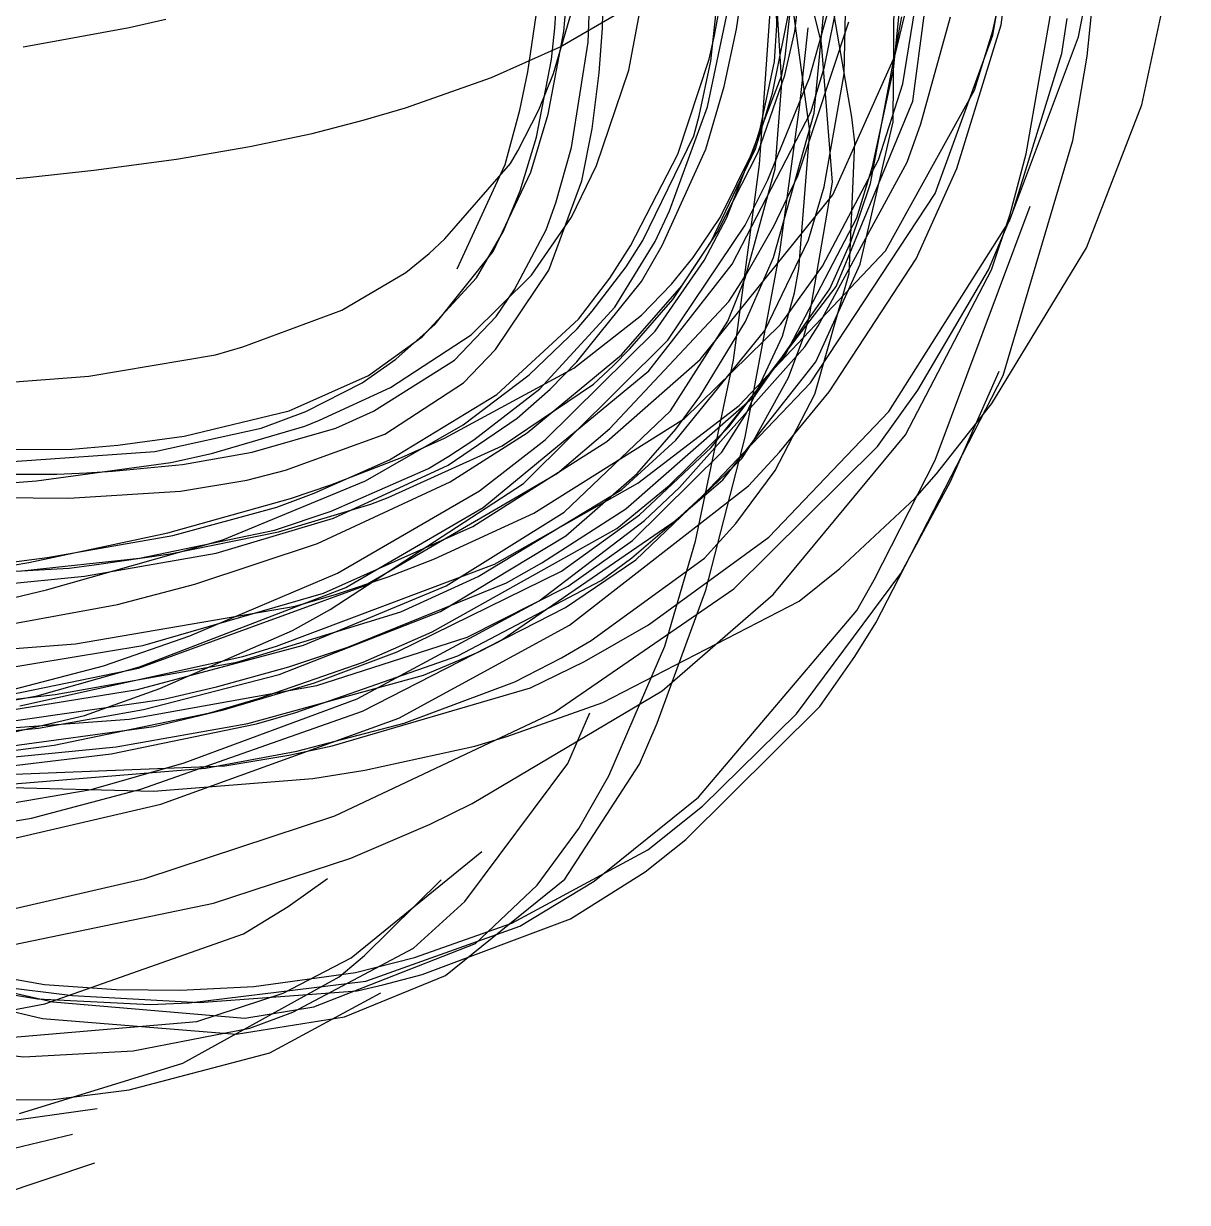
# Model space of a CAD drawing. Header units: metres. Extents: x -233 to 379, y -58 to 1087.
# Drawn here: x 49 to 110.5, y 377.4 to 439.7 of the extents above; entities that cross this region are included whole.
import ezdxf

# ---------------------------------------------------------------- set-up
doc = ezdxf.new("R2010")
doc.units = ezdxf.units.M

msp = doc.modelspace()

# ---------------------------------------------------------------- linework, layer by layer
for p, q in [((104.767, 438.999, -1127.511), (107.139, 451.271, -1119.529)), ((105.218, 437.964, -1122.923), (106.565, 451.281, -1113.955)), ((100.674, 439.631, -1133.196), (101.994, 449.768, -1124.775)), ((89.767, 439.283, -1136.545), (90.901, 448.835, -1125.228)), ((87.907, 432.251, -1130.85), (88.965, 447.45, -1121.789)), ((100.233, 439.087, -1134.334), (101.624, 447.128, -1127.468)), ((108.099, 435.405, -1133.699), (110.514, 446.655, -1126.198)), ((77.563, 439.267, -1125.6), (78.183, 446.351, -1116.465)), ((75.663, 437.144, -1128.264), (76.715, 444.198, -1118.898)), ((91.34, 437.404, -1135.525), (92.767, 444.51, -1128.974)), ((78.848, 438.707, -1125.079), (79.043, 443.633, -1118.915)), ((89.254, 437.938, -1133.689), (89.946, 444.127, -1126.172)), ((88.825, 439.586, -1128.835), (88.728, 443.308, -1123.078)), ((100.237, 439.309, -1126.143), (101.089, 443.178, -1122.861)), ((77.018, 437.054, -1136.854), (78.687, 442.785, -1128.418)), ((79.599, 439.448, -1120.436), (79.694, 442.738, -1116.491)), ((86.68, 439.4, -1126.216), (87.162, 442.657, -1122.267)), ((88.586, 436.025, -1131.397), (89.884, 442.484, -1122.74)), ((89.077, 436.542, -1125.983), (88.693, 442.897, -1117.498)), ((94.968, 434.498, -1134.811), (95.022, 442.393, -1124.747)), ((94.979, 437.268, -1128.099), (95.487, 442.314, -1122.517)), ((95.467, 436.517, -1130.399), (96.46, 442.525, -1125.186)), ((101.996, 432.803, -1136.926), (103.741, 442.788, -1128.473)), ((77.083, 439.448, -1125.831), (77.269, 442.219, -1122.286)), ((77.363, 438.464, -1165.598), (83.085, 441.793, -1156.72)), ((85.523, 439.056, -1125.918), (86.019, 441.71, -1122.607)), ((91.171, 438.655, -1127.229), (90.375, 441.957, -1122.576)), ((92.378, 437.036, -1133.072), (92.475, 441.709, -1127.271)), ((92.784, 434.754, -1132.665), (91.645, 441.377, -1123.505)), ((81.001, 437.229, -1130.698), (81.692, 440.887, -1125.45)), ((85.33, 437.7, -1131.82), (85.674, 440.978, -1127.233)), ((90.565, 434.001, -1132.429), (89.648, 440.735, -1123.008)), ((95.048, 437.974, -1127.2), (95.711, 440.674, -1124.859)), ((54.588, 439.495, -1189.233), (56.538, 439.921, -1187.379)), ((85.155, 435.299, -1132.032), (86.223, 440.408, -1125.37)), ((90.536, 436.825, -1142.877), (91.496, 440.212, -1140.148)), ((90.787, 434.963, -1135.007), (91.288, 440.15, -1129.123)), ((93.775, 431.25, -1143.095), (95.421, 440.057, -1131.96)), ((95.997, 435.594, -1133.746), (96.619, 440.247, -1130.254)), ((96.421, 434.401, -1138.021), (97.996, 440.043, -1132.655)), ((103.883, 438.115, -1129.718), (104.166, 439.955, -1128.123)), ((50.463, 438.723, -1192.963), (54.588, 439.495, -1189.233)), ((76.726, 434.91, -1131.87), (77.563, 439.267, -1125.6)), ((76.912, 437.79, -1128.045), (77.083, 439.448, -1125.831)), ((79.434, 437.083, -1123.427), (79.599, 439.448, -1120.436)), ((86.038, 436.373, -1130.045), (86.68, 439.4, -1126.216)), ((88.698, 437.689, -1131.826), (88.825, 439.586, -1128.835)), ((89.235, 436.963, -1139.355), (89.767, 439.283, -1136.545)), ((89.927, 431.646, -1138.89), (92.629, 439.79, -1132.095)), ((90.041, 435.406, -1126.402), (90.473, 439.465, -1124.154)), ((98.335, 432.042, -1139.326), (100.674, 439.631, -1133.196)), ((99.255, 436.174, -1128.732), (100.237, 439.309, -1126.143)), ((48.992, 438.472, -1194.257), (50.463, 438.723, -1192.963)), ((77.96, 433.146, -1132.998), (78.848, 438.707, -1125.079)), ((85.247, 437.807, -1127.51), (85.523, 439.056, -1125.918)), ((91.752, 431.317, -1137.825), (91.171, 438.655, -1127.229)), ((97.181, 430.719, -1141.317), (100.233, 439.087, -1134.334)), ((101.107, 429.268, -1133.389), (104.767, 438.999, -1127.511)), ((73.749, 436.838, -1170.548), (77.363, 438.464, -1165.598)), ((89.082, 436.976, -1134.864), (89.254, 437.938, -1133.689)), ((91.782, 430.65, -1133.053), (95.048, 437.974, -1127.2)), ((101.277, 429.695, -1136.889), (103.883, 438.115, -1129.718)), ((104.452, 433.512, -1125.803), (105.218, 437.964, -1122.923)), ((76.121, 433.689, -1134.037), (76.912, 437.79, -1128.045)), ((83.583, 432.792, -1134.329), (85.247, 437.807, -1127.51)), ((84.718, 434.82, -1135.93), (85.33, 437.7, -1131.82)), ((87.935, 434.137, -1137.59), (88.698, 437.689, -1131.826)), ((90.622, 435.014, -1137.618), (91.34, 437.404, -1135.525)), ((69.192, 435.245, -1176.137), (73.749, 436.838, -1170.548)), ((75.242, 435.124, -1131.115), (75.663, 437.144, -1128.264)), ((76.243, 435.13, -1139.929), (77.018, 437.054, -1136.854)), ((79.059, 434.134, -1127.405), (79.434, 437.083, -1123.427)), ((79.295, 432.191, -1138.708), (81.001, 437.229, -1130.698)), ((86.181, 429.453, -1144.242), (89.082, 436.976, -1134.864)), ((87.831, 432.907, -1144.382), (89.235, 436.963, -1139.355)), ((88.334, 431.431, -1146.964), (90.536, 436.825, -1142.877)), ((91.323, 431.061, -1140.688), (92.378, 437.036, -1133.072)), ((93.873, 432.139, -1133.935), (94.979, 437.268, -1128.099)), ((85.059, 433.053, -1134.46), (86.038, 436.373, -1130.045)), ((88.723, 432.016, -1132.198), (89.077, 436.542, -1125.983)), ((94.194, 432.49, -1133.728), (95.467, 436.517, -1130.399)), ((94.551, 427.682, -1135.479), (99.255, 436.174, -1128.732)), ((87.684, 433.076, -1135.601), (88.586, 436.025, -1131.397)), ((91.961, 425.803, -1140.277), (95.997, 435.594, -1133.746)), ((66.964, 434.584, -1178.696), (69.192, 435.245, -1176.137)), ((74.455, 432.247, -1135.413), (75.242, 435.124, -1131.115)), ((75.135, 432.969, -1143.641), (76.243, 435.13, -1139.929)), ((75.823, 431.842, -1136.693), (76.726, 434.91, -1131.87)), ((83.141, 429.797, -1139.889), (85.155, 435.299, -1132.032)), ((84.431, 433.763, -1137.455), (84.718, 434.82, -1135.93)), ((86.453, 426.981, -1143.982), (90.622, 435.014, -1137.618)), ((88.633, 427.334, -1144.051), (90.787, 434.963, -1135.007)), ((88.975, 427.616, -1130.396), (90.041, 435.406, -1126.402)), ((105.174, 427.843, -1138.471), (108.099, 435.405, -1133.699)), ((64.258, 433.893, -1181.637), (66.964, 434.584, -1178.696)), ((92.936, 433.402, -1134.553), (92.784, 434.754, -1132.665)), ((93.229, 426.977, -1144.667), (94.968, 434.498, -1134.811)), ((95.713, 432.362, -1139.959), (96.421, 434.401, -1138.021)), ((60.962, 433.191, -1185.003), (64.258, 433.893, -1181.637)), ((75.258, 430.855, -1138.588), (76.121, 433.689, -1134.037)), ((78.51, 431.39, -1131.385), (79.059, 434.134, -1127.405)), ((81.734, 428.228, -1145.769), (84.431, 433.763, -1137.455)), ((87.586, 433.001, -1139.467), (87.935, 434.137, -1137.59)), ((89.977, 426.73, -1143.118), (90.565, 434.001, -1132.429)), ((57.094, 432.527, -1188.702), (60.962, 433.191, -1185.003)), ((74.745, 432.295, -1144.846), (75.135, 432.969, -1143.641)), ((77.144, 430.223, -1137.612), (77.96, 433.146, -1132.998)), ((82.754, 427.973, -1141.815), (85.059, 433.053, -1134.46)), ((85.329, 428.151, -1143.26), (87.684, 433.076, -1135.601)), ((85.83, 429.442, -1145.556), (87.586, 433.001, -1139.467)), ((92.646, 426.491, -1144.432), (92.936, 433.402, -1134.553)), ((100.781, 421.097, -1133.405), (104.452, 433.512, -1125.803)), ((52.73, 431.943, -1192.602), (57.094, 432.527, -1188.702)), ((81.087, 427.95, -1141.561), (83.583, 432.792, -1134.329)), ((85.656, 428.654, -1149.823), (87.831, 432.907, -1144.382)), ((91.008, 423.724, -1148.179), (95.713, 432.362, -1139.959)), ((91.226, 426.878, -1138.129), (94.194, 432.49, -1133.728)), ((101.142, 429.615, -1139.588), (101.996, 432.803, -1136.926)), ((49.365, 431.581, -1195.458), (52.73, 431.943, -1192.602)), ((71.27, 428.312, -1153.143), (74.745, 432.295, -1144.846)), ((71.925, 426.741, -1144.793), (74.455, 432.247, -1135.413)), ((73.829, 427.656, -1144.18), (75.823, 431.842, -1136.693)), ((77.961, 429.464, -1143.428), (79.295, 432.191, -1138.708)), ((86.532, 421.902, -1136.483), (87.907, 432.251, -1130.85)), ((87.147, 426.239, -1140.447), (88.723, 432.016, -1132.198)), ((93.047, 429.425, -1137.087), (93.873, 432.139, -1133.935)), ((96.187, 427.262, -1143.126), (98.335, 432.042, -1139.326)), ((47.713, 431.425, -1196.822), (49.365, 431.581, -1195.458)), ((76.761, 426.657, -1139.257), (78.51, 431.39, -1131.385)), ((87.145, 429.042, -1148.7), (88.334, 431.431, -1146.964)), ((88.667, 428.98, -1140.961), (89.927, 431.646, -1138.89)), ((90.552, 424.249, -1148.379), (91.752, 431.317, -1137.825)), ((92.724, 428.163, -1147.071), (93.775, 431.25, -1143.095)), ((74.368, 428.719, -1142.313), (75.258, 430.855, -1138.588)), ((84.772, 421.941, -1139.368), (91.782, 430.65, -1133.053)), ((90.492, 428.265, -1144.322), (91.323, 431.061, -1140.688)), ((90.592, 420.709, -1149.547), (97.181, 430.719, -1141.317)), ((76.635, 428.802, -1139.995), (77.144, 430.223, -1137.612)), ((97.19, 416.619, -1135.355), (102.21, 430.049, -1127.059)), ((75.856, 426.402, -1149.252), (77.961, 429.464, -1143.428)), ((82.389, 428.174, -1142.327), (83.141, 429.797, -1139.889)), ((84.404, 427.338, -1149.281), (85.83, 429.442, -1145.556)), ((84.974, 427.181, -1147.122), (86.181, 429.453, -1144.242)), ((89.27, 422.203, -1145.907), (93.047, 429.425, -1137.087)), ((94.74, 419.192, -1139.255), (101.107, 429.268, -1133.389)), ((100.005, 426.676, -1139.434), (101.277, 429.695, -1136.889)), ((100.168, 426.679, -1142.022), (101.142, 429.615, -1139.588)), ((72.943, 426.264, -1147.062), (74.368, 428.719, -1142.313)), ((74.961, 425.636, -1145.928), (76.635, 428.802, -1139.995)), ((83.055, 422.961, -1152.82), (87.145, 429.042, -1148.7)), ((83.789, 425.84, -1153.529), (85.656, 428.654, -1149.823)), ((87.24, 426.489, -1142.804), (88.667, 428.98, -1140.961)), ((70.44, 427.54, -1154.906), (71.27, 428.312, -1153.143)), ((80.26, 424.704, -1147.923), (82.389, 428.174, -1142.327)), ((80.865, 426.837, -1147.912), (81.734, 428.228, -1145.769)), ((81.661, 426.063, -1144.742), (82.754, 427.973, -1141.815)), ((83.314, 425.12, -1148.379), (85.329, 428.151, -1143.26)), ((88.19, 423.471, -1150.739), (90.492, 428.265, -1144.322)), ((91.616, 425.685, -1150.303), (92.724, 428.163, -1147.071)), ((69.21, 426.545, -1157.331), (70.44, 427.54, -1154.906)), ((70.77, 423.816, -1152.398), (73.829, 427.656, -1144.18)), ((79.999, 426.244, -1144.258), (81.087, 427.95, -1141.561)), ((83.257, 425.928, -1151.839), (84.404, 427.338, -1149.281)), ((86.836, 419.512, -1142.007), (94.551, 427.682, -1135.479)), ((87.147, 417.839, -1134.904), (88.975, 427.616, -1130.396)), ((87.155, 423.943, -1148.218), (88.633, 427.334, -1144.051)), ((100.182, 419.619, -1143.528), (105.174, 427.843, -1138.471)), ((79.065, 424.49, -1151.629), (80.865, 426.837, -1147.912)), ((82.059, 421.347, -1148.016), (86.453, 426.981, -1143.982)), ((82.381, 423.438, -1151.968), (84.974, 427.181, -1147.122)), ((89.013, 423.788, -1140.471), (91.226, 426.878, -1138.129)), ((89.746, 425.473, -1145.008), (89.977, 426.73, -1143.118)), ((90.873, 421.815, -1151.625), (93.229, 426.977, -1144.667)), ((91.577, 420.243, -1148.637), (96.187, 427.262, -1143.126)), ((65.84, 424.548, -1163.05), (69.21, 426.545, -1157.331)), ((70.072, 423.134, -1154.275), (72.943, 426.264, -1147.062)), ((72.658, 423.243, -1156.089), (75.856, 426.402, -1149.252)), ((73.944, 422.475, -1147.688), (76.761, 426.657, -1139.257)), ((78.332, 424.071, -1147.889), (79.999, 426.244, -1144.258)), ((86.221, 423.972, -1143.773), (87.147, 426.239, -1140.447)), ((86.276, 424.999, -1143.868), (87.24, 426.489, -1142.804)), ((90.827, 420.115, -1153.901), (92.646, 426.491, -1144.432)), ((95.623, 417.955, -1149.164), (100.168, 426.679, -1142.022)), ((96.276, 420.33, -1144.735), (100.005, 426.676, -1139.434)), ((73.99, 424.221, -1148.829), (74.961, 425.636, -1145.928)), ((78.255, 421.813, -1151.935), (81.661, 426.063, -1144.742)), ((80.601, 422.188, -1158.537), (83.789, 425.84, -1153.529)), ((81.667, 424.289, -1154.898), (83.257, 425.928, -1151.839)), ((86.281, 418.39, -1144.739), (91.961, 425.803, -1140.277)), ((87.675, 420.033, -1157.917), (91.616, 425.685, -1150.303)), ((89.12, 423.178, -1148.521), (89.746, 425.473, -1145.008)), ((79.995, 418.298, -1148.148), (86.276, 424.999, -1143.868)), ((81.051, 422.499, -1153.165), (83.314, 425.12, -1148.379)), ((60.606, 422.614, -1170.396), (65.84, 424.548, -1163.05)), ((71.788, 421.911, -1154.225), (73.99, 424.221, -1148.829)), ((76.289, 420.39, -1155.829), (80.26, 424.704, -1147.923)), ((78.093, 421.478, -1160.44), (81.667, 424.289, -1154.898)), ((78.262, 423.56, -1153.128), (79.065, 424.49, -1151.629)), ((90.248, 423.163, -1150.024), (90.552, 424.249, -1148.379)), ((68.69, 421.964, -1156.995), (70.77, 423.816, -1152.398)), ((74.017, 420.097, -1155.394), (78.332, 424.071, -1147.889)), ((83.201, 419.225, -1151.08), (86.221, 423.972, -1143.773)), ((83.934, 418.83, -1144.135), (89.013, 423.788, -1140.471)), ((84.751, 419.99, -1153.277), (87.155, 423.943, -1148.218)), ((90.291, 422.608, -1149.244), (91.008, 423.724, -1148.179)), ((67.245, 421.101, -1159.976), (70.072, 423.134, -1154.275)), ((68.411, 420.466, -1163.193), (72.658, 423.243, -1156.089)), ((75.733, 421.133, -1157.181), (78.262, 423.56, -1153.128)), ((76.573, 417.705, -1159.783), (82.381, 423.438, -1151.968)), ((83.483, 417.673, -1158.941), (88.19, 423.471, -1150.739)), ((87.215, 419.102, -1155.01), (89.12, 423.178, -1148.521)), ((89.435, 420.99, -1153.36), (90.248, 423.163, -1150.024)), ((59.16, 422.197, -1172.27), (60.606, 422.614, -1170.396)), ((72.261, 420.709, -1151.793), (73.944, 422.475, -1147.688)), ((75.431, 415.382, -1157.501), (83.055, 422.961, -1152.82)), ((80.178, 421.61, -1154.861), (81.051, 422.499, -1153.165)), ((83.676, 415.186, -1156.424), (90.291, 422.608, -1149.244)), ((52.461, 421.061, -1179.832), (59.16, 422.197, -1172.27)), ((66.908, 420.717, -1160.48), (68.69, 421.964, -1156.995)), ((67.511, 419.22, -1162.271), (71.788, 421.911, -1154.225)), ((75.617, 418.065, -1164.58), (80.601, 422.188, -1158.537)), ((76.846, 420.371, -1154.55), (78.255, 421.813, -1151.935)), ((79.833, 417.606, -1142.385), (84.772, 421.941, -1139.368)), ((84.518, 412.346, -1141.318), (86.532, 421.902, -1136.483)), ((85.353, 417.288, -1152.295), (89.27, 422.203, -1145.907)), ((85.964, 415.583, -1160.428), (90.873, 421.815, -1151.625)), ((71.265, 417.786, -1168.515), (78.093, 421.478, -1160.44)), ((72.237, 418.486, -1161.852), (75.733, 421.133, -1157.181)), ((73.304, 414.116, -1152.721), (82.059, 421.347, -1148.016)), ((79.127, 420.639, -1156.779), (80.178, 421.61, -1154.861)), ((97.992, 415.489, -1138.049), (100.558, 421.331, -1134.409)), ((45.971, 420.567, -1186.276), (52.461, 421.061, -1179.832)), ((63.055, 419.231, -1166.839), (67.245, 421.101, -1159.976)), ((63.934, 419.203, -1165.526), (66.908, 420.717, -1160.48)), ((68.108, 417.991, -1159.772), (72.261, 420.709, -1151.793)), ((74.31, 417.38, -1164.081), (79.127, 420.639, -1156.779)), ((84.834, 414.685, -1154.529), (90.592, 420.709, -1149.547)), ((87.606, 417.672, -1158.58), (89.435, 420.99, -1153.36)), ((94.056, 408.035, -1141.139), (100.781, 421.097, -1133.405)), ((64.647, 418.735, -1168.45), (68.411, 420.466, -1163.193)), ((68.345, 416.647, -1163.21), (74.017, 420.097, -1155.394)), ((72.798, 417.69, -1161.488), (76.289, 420.39, -1155.829)), ((75.101, 418.836, -1157.501), (76.846, 420.371, -1154.55)), ((80.833, 414.048, -1166.527), (87.675, 420.033, -1157.917)), ((83.482, 418.258, -1155.561), (84.751, 419.99, -1153.277)), ((88.722, 416.084, -1160.124), (90.827, 420.115, -1153.901)), ((88.964, 417.053, -1151.135), (91.577, 420.243, -1148.637)), ((94.129, 417.351, -1147.215), (96.276, 420.33, -1144.735)), ((81.472, 415.402, -1145.469), (86.836, 419.512, -1142.007)), ((97.251, 415.902, -1145.831), (100.182, 419.619, -1143.528)), ((57.509, 417.9, -1174.282), (63.055, 419.231, -1166.839)), ((61.575, 418.308, -1169.102), (63.934, 419.203, -1165.526)), ((63.875, 418.425, -1169.463), (64.647, 418.735, -1168.45)), ((65.519, 418.316, -1165.531), (67.511, 419.22, -1162.271)), ((71.456, 416.352, -1162.837), (75.101, 418.836, -1157.501)), ((75.985, 413.818, -1147.966), (83.934, 418.83, -1144.135)), ((77.588, 413.882, -1160.085), (83.201, 419.225, -1151.08)), ((85.913, 417.052, -1158.386), (87.215, 419.102, -1155.01)), ((88.389, 412.552, -1143.265), (94.74, 419.192, -1139.255)), ((55.947, 417.089, -1176.318), (61.575, 418.308, -1169.102)), ((58.936, 416.984, -1175.161), (63.875, 418.425, -1169.463)), ((61.098, 417.038, -1171.724), (65.519, 418.316, -1165.531)), ((62.851, 416.088, -1167.78), (68.108, 417.991, -1159.772)), ((67.083, 415.525, -1167.545), (72.237, 418.486, -1161.852)), ((71.559, 415.47, -1168.664), (75.617, 418.065, -1164.58)), ((77.221, 415.931, -1149.549), (79.995, 418.298, -1148.148)), ((81.43, 415.921, -1158.748), (83.482, 418.258, -1155.561)), ((83.121, 415.289, -1146.528), (86.281, 418.39, -1144.739)), ((51.563, 417.209, -1181.165), (54.003, 417.418, -1178.454)), ((54.003, 417.418, -1178.454), (57.509, 417.9, -1174.282)), ((68.286, 414.657, -1171.526), (74.31, 417.38, -1164.081)), ((68.987, 416.761, -1170.909), (71.265, 417.786, -1168.515)), ((71.486, 416.826, -1163.437), (72.798, 417.69, -1161.488)), ((72.749, 413.115, -1145.576), (79.833, 417.606, -1142.385)), ((73.108, 415.008, -1163.644), (76.573, 417.705, -1159.783)), ((80.63, 415.068, -1162.813), (83.483, 417.673, -1158.941)), ((85.064, 409.757, -1138.322), (87.147, 417.839, -1134.904)), ((86.973, 416.707, -1160.121), (87.606, 417.672, -1158.58)), ((88.628, 409.531, -1156.069), (95.623, 417.955, -1149.164)), ((44.392, 417.157, -1188.249), (51.563, 417.209, -1181.165)), ((48.43, 416.548, -1184.348), (55.947, 417.089, -1176.318)), ((56.789, 416.495, -1177.438), (58.936, 416.984, -1175.161)), ((57.418, 416.396, -1176.261), (61.098, 417.038, -1171.724)), ((65.255, 415.324, -1174.485), (68.987, 416.761, -1170.909)), ((70.41, 416.181, -1164.96), (71.486, 416.826, -1163.437)), ((81.194, 412.378, -1166.689), (85.913, 417.052, -1158.386)), ((81.552, 413.742, -1157.205), (85.353, 417.288, -1152.295)), ((86.541, 409.821, -1153.536), (94.129, 417.351, -1147.215)), ((87.329, 415.269, -1152.532), (88.964, 417.053, -1151.135)), ((49.694, 415.539, -1184.008), (56.789, 416.495, -1177.438)), ((53.708, 416.038, -1180.401), (57.418, 416.396, -1176.261)), ((64.375, 414.882, -1167.931), (68.345, 416.647, -1163.21)), ((65.271, 413.922, -1171.265), (70.41, 416.181, -1164.96)), ((65.394, 413.562, -1170.177), (71.456, 416.352, -1162.837)), ((81.363, 411.353, -1169.225), (86.973, 416.707, -1160.121)), ((93.963, 410.297, -1139.201), (97.19, 416.619, -1135.355)), ((46.4, 415.267, -1186.812), (49.694, 415.539, -1184.008)), ((47.534, 415.878, -1186.623), (50.769, 415.89, -1183.474)), ((50.769, 415.89, -1183.474), (52.352, 415.953, -1181.845)), ((52.352, 415.953, -1181.845), (53.708, 416.038, -1180.401)), ((57.313, 414.989, -1174.938), (60.819, 415.573, -1170.566)), ((59.551, 412.419, -1174.412), (67.083, 415.525, -1167.545)), ((60.819, 415.573, -1170.566), (62.851, 416.088, -1167.78)), ((66.985, 409.968, -1152.814), (77.221, 415.931, -1149.549)), ((77.669, 412.627, -1163.532), (81.43, 415.921, -1158.748)), ((81.157, 411.455, -1166.616), (85.964, 415.583, -1160.428)), ((86.655, 413.268, -1164.633), (88.722, 416.084, -1160.124)), ((96.108, 414.599, -1146.646), (97.251, 415.902, -1145.831)), ((51.412, 414.609, -1181.412), (57.313, 414.989, -1174.938)), ((62.4, 414.143, -1170.12), (64.375, 414.882, -1167.931)), ((63.122, 414.59, -1176.407), (65.255, 415.324, -1174.485)), ((64.553, 412.227, -1174.427), (71.559, 415.47, -1168.664)), ((65.213, 408.727, -1161.445), (75.431, 415.382, -1157.501)), ((65.603, 410.66, -1170.466), (73.108, 415.008, -1163.644)), ((73.037, 410.468, -1170.394), (80.63, 415.068, -1162.813)), ((73.903, 411.133, -1149.502), (81.472, 415.402, -1145.469)), ((77.854, 407.907, -1158.488), (87.329, 415.269, -1152.532)), ((80.365, 413.016, -1147.818), (83.121, 415.289, -1146.528)), ((81.823, 413.433, -1158.143), (83.676, 415.186, -1156.424)), ((95.362, 410.637, -1141.038), (97.992, 415.489, -1138.049)), ((45.372, 414.684, -1187.326), (51.412, 414.609, -1181.412)), ((56.631, 412.786, -1181.698), (63.122, 414.59, -1176.407)), ((62.481, 412.837, -1177.713), (67.371, 414.302, -1172.584)), ((67.371, 414.302, -1172.584), (68.286, 414.657, -1171.526)), ((83.506, 413.459, -1155.55), (84.834, 414.685, -1154.529)), ((92.151, 410.898, -1149.055), (96.108, 414.599, -1146.646)), ((56.905, 412.636, -1175.581), (62.4, 414.143, -1170.12)), ((62.271, 412.919, -1174.576), (65.271, 413.922, -1171.265)), ((66.039, 409.898, -1155.397), (73.304, 414.116, -1152.721)), ((70.731, 411.413, -1149.981), (75.985, 413.818, -1147.966)), ((71.337, 409.981, -1167.519), (77.588, 413.882, -1160.085)), ((76.403, 411.199, -1170.91), (80.833, 414.048, -1166.527)), ((77.431, 410.76, -1161.641), (81.552, 413.742, -1157.205)), ((59.185, 411.713, -1176.565), (65.394, 413.562, -1170.177)), ((64.86, 409.595, -1148.411), (72.749, 413.115, -1145.576)), ((70.605, 407.552, -1151.101), (80.365, 413.016, -1147.818)), ((74.281, 407.132, -1161.082), (83.506, 413.459, -1155.55)), ((76.254, 409.185, -1162.439), (81.823, 413.433, -1158.143)), ((84.994, 411.442, -1167.649), (86.655, 413.268, -1164.633)), ((49.291, 411.218, -1187.123), (56.631, 412.786, -1181.698)), ((50.223, 409.77, -1181.662), (59.551, 412.419, -1174.412)), ((50.259, 411.484, -1181.438), (56.905, 412.636, -1175.581)), ((55.142, 411.445, -1181.411), (62.271, 412.919, -1174.576)), ((56.766, 411.666, -1183.058), (62.481, 412.837, -1177.713)), ((71.041, 408.621, -1170.111), (77.669, 412.627, -1163.532)), ((82.031, 407.922, -1146.422), (88.389, 412.552, -1143.265)), ((58.07, 410.068, -1178.952), (64.553, 412.227, -1174.427)), ((77.792, 409.968, -1171.332), (81.194, 412.378, -1166.689)), ((82.902, 406.796, -1144.021), (84.518, 412.346, -1141.318)), ((43.616, 410.245, -1191.073), (49.291, 411.218, -1187.123)), ((47.966, 411.186, -1183.351), (50.259, 411.484, -1181.438)), ((48.923, 410.77, -1186.705), (55.142, 411.445, -1181.411)), ((52.239, 410.485, -1182.8), (59.185, 411.713, -1176.565)), ((52.744, 411.084, -1186.541), (56.766, 411.666, -1183.058)), ((68.274, 410.464, -1150.841), (70.731, 411.413, -1149.981)), ((74.525, 410.146, -1172.593), (76.403, 411.199, -1170.91)), ((77.647, 408.83, -1173.836), (81.363, 411.353, -1169.225)), ((78.999, 407.092, -1175.505), (84.994, 411.442, -1167.649)), ((79.538, 410.272, -1168.45), (81.157, 411.455, -1166.616)), ((42.651, 410.424, -1194.414), (51.421, 410.924, -1187.651)), ((51.421, 410.924, -1187.651), (52.744, 411.084, -1186.541)), ((57.804, 407.337, -1176.442), (65.603, 410.66, -1170.466)), ((62.374, 406.8, -1154.861), (73.903, 411.133, -1149.502)), ((68.76, 406.5, -1169.028), (77.431, 410.76, -1161.641)), ((89.856, 403.226, -1145.695), (95.362, 410.637, -1141.038)), ((90, 409.171, -1150.232), (92.151, 410.898, -1149.055)), ((46.442, 409.925, -1187.521), (52.239, 410.485, -1182.8)), ((53.976, 408.999, -1181.551), (58.07, 410.068, -1178.952)), ((55.079, 405.631, -1155.408), (66.985, 409.968, -1152.814)), ((55.143, 405.709, -1158.429), (66.039, 409.898, -1155.397)), ((63.804, 406.842, -1174.634), (71.337, 409.981, -1167.519)), ((65.545, 409.549, -1151.74), (68.274, 410.464, -1150.841)), ((66.156, 406.735, -1178.756), (74.525, 410.146, -1172.593)), ((68.957, 408.611, -1173.783), (73.037, 410.468, -1170.394)), ((71.963, 406.285, -1175.265), (79.538, 410.272, -1168.45)), ((72.448, 407.274, -1177.15), (77.792, 409.968, -1171.332)), ((93.044, 408.683, -1140.183), (93.963, 410.297, -1139.201)), ((47.359, 409.097, -1183.758), (50.223, 409.77, -1181.662)), ((55.31, 406.829, -1151.471), (64.86, 409.595, -1148.411)), ((63.366, 408.906, -1152.427), (65.545, 409.549, -1151.74)), ((77.068, 403.306, -1159.262), (86.541, 409.821, -1153.536)), ((82.499, 402.722, -1141.18), (85.064, 409.757, -1138.322)), ((82.767, 404.441, -1160.337), (88.628, 409.531, -1156.069)), ((47.037, 407.721, -1185.547), (53.976, 408.999, -1181.551)), ((51.763, 406.917, -1155.941), (63.366, 408.906, -1152.427)), ((63.219, 407.631, -1162.103), (65.213, 408.727, -1161.445)), ((66.64, 404.015, -1168.208), (76.254, 409.185, -1162.439)), ((73.039, 406.476, -1178.526), (77.647, 408.83, -1173.836)), ((79.618, 403.823, -1154.884), (90, 409.171, -1150.232)), ((84.683, 398.807, -1146.643), (93.044, 408.683, -1140.183)), ((60.277, 405.956, -1179.682), (68.957, 408.611, -1173.783)), ((62.52, 405.299, -1176.827), (71.041, 408.621, -1170.111)), ((92.939, 406.248, -1142.201), (94.056, 408.035, -1141.139)), ((56.214, 404.56, -1164.079), (63.219, 407.631, -1162.103)), ((66.964, 405.955, -1152.155), (70.605, 407.552, -1151.101)), ((68.849, 402.988, -1162.839), (77.854, 407.907, -1158.488)), ((78.663, 405.98, -1147.923), (82.031, 407.922, -1146.422)), ((43.605, 406.296, -1158.541), (51.763, 406.917, -1155.941)), ((45.817, 405.254, -1154.553), (55.31, 406.829, -1151.471)), ((53.234, 405.752, -1179.644), (57.804, 407.337, -1176.442)), ((55.028, 404.503, -1181.529), (63.804, 406.842, -1174.634)), ((60.608, 406.24, -1155.66), (62.374, 406.8, -1154.861)), ((64.518, 404.713, -1183.966), (72.448, 407.274, -1177.15)), ((66.918, 403.361, -1164.697), (74.281, 407.132, -1161.082)), ((77.444, 406.17, -1177.271), (78.999, 407.092, -1175.505)), ((79.934, 399.94, -1147.355), (82.902, 406.796, -1144.021)), ((48.814, 403.65, -1161.02), (60.608, 406.24, -1155.66)), ((63.037, 405.708, -1180.814), (66.156, 406.735, -1178.756)), ((63.394, 403.292, -1181.395), (71.963, 406.285, -1175.265)), ((64.396, 404.865, -1172.288), (68.76, 406.5, -1169.028)), ((70.152, 405.267, -1181.126), (73.039, 406.476, -1178.526)), ((74.967, 404.909, -1179.815), (77.444, 406.17, -1177.271)), ((91.089, 403.606, -1143.786), (92.939, 406.248, -1142.201)), ((41.792, 402.891, -1158.082), (55.079, 405.631, -1155.408)), ((44.52, 403.488, -1185.239), (53.234, 405.752, -1179.644)), ((49.736, 404.171, -1159.796), (55.143, 405.709, -1158.429)), ((50.676, 404.248, -1185.146), (60.277, 405.956, -1179.682)), ((59.215, 404.652, -1183.152), (63.037, 405.708, -1180.814)), ((61.478, 404.047, -1153.616), (66.964, 405.955, -1152.155)), ((75.803, 404.592, -1149.127), (78.663, 405.98, -1147.923)), ((55.351, 403.449, -1181.677), (62.52, 405.299, -1176.827)), ((60.869, 402.702, -1187.959), (70.152, 405.267, -1181.126)), ((69.117, 402.727, -1184.85), (74.967, 404.909, -1179.815)), ((46.518, 403.132, -1187.41), (55.028, 404.503, -1181.529)), ((52.242, 403.127, -1165.102), (56.214, 404.56, -1164.079)), ((54.598, 402.932, -1190.909), (64.518, 404.713, -1183.966)), ((56.418, 403.99, -1184.769), (59.215, 404.652, -1183.152)), ((59.582, 403.436, -1175.578), (64.396, 404.865, -1172.288)), ((65.322, 401.524, -1153.303), (75.803, 404.592, -1149.127)), ((72.714, 398.481, -1165.743), (82.767, 404.441, -1160.337)), ((40.413, 402.432, -1162.166), (49.736, 404.171, -1159.796)), ((45.219, 402.383, -1190.547), (56.418, 403.99, -1184.769)), ((46.512, 403.757, -1187.333), (50.676, 404.248, -1185.146)), ((57.498, 400.621, -1172.757), (66.64, 404.015, -1168.208)), ((58.848, 403.27, -1154.293), (61.478, 404.047, -1153.616)), ((74.557, 402.028, -1156.956), (79.618, 403.823, -1154.884)), ((40.213, 400.348, -1168.114), (52.242, 403.127, -1165.102)), ((49.802, 402.46, -1185.106), (55.351, 403.449, -1181.677)), ((50.637, 401.565, -1156.423), (58.848, 403.27, -1154.293)), ((55.213, 399.237, -1169.602), (66.918, 403.361, -1164.697)), ((55.89, 402.546, -1177.946), (59.582, 403.436, -1175.578)), ((61.324, 402.694, -1182.757), (63.394, 403.292, -1181.395)), ((65.454, 397.834, -1164.703), (77.068, 403.306, -1159.262)), ((77.771, 400.592, -1137.892), (78.94, 403.277, -1136.903)), ((84.014, 396.576, -1148.425), (91.089, 403.606, -1143.786)), ((84.893, 398.341, -1149), (89.856, 403.226, -1145.695)), ((41.52, 401.65, -1189.841), (49.802, 402.46, -1185.106)), ((43.647, 402.136, -1197.536), (54.598, 402.932, -1190.909)), ((44.337, 400.963, -1184.669), (55.89, 402.546, -1177.946)), ((53.65, 401.098, -1187.288), (61.324, 402.694, -1182.757)), ((53.908, 401.472, -1192.386), (60.869, 402.702, -1187.959)), ((56.276, 398.44, -1167.859), (68.849, 402.988, -1162.839)), ((63.462, 401.249, -1188.996), (69.117, 402.727, -1184.85)), ((81.552, 400.562, -1142.057), (82.499, 402.722, -1141.18)), ((72.853, 401.513, -1157.639), (74.557, 402.028, -1156.956)), ((43.495, 400.655, -1158.409), (50.637, 401.565, -1156.423)), ((45.577, 400.648, -1197.164), (53.908, 401.472, -1192.386)), ((58.635, 400.353, -1192.155), (63.462, 401.249, -1188.996)), ((63.037, 401.035, -1154.212), (65.322, 401.524, -1153.303)), ((67.054, 400.248, -1159.92), (72.853, 401.513, -1157.639)), ((44.735, 400.032, -1192.033), (53.65, 401.098, -1187.288)), ((52.59, 399.218, -1175), (57.498, 400.621, -1172.757)), ((59.653, 400.477, -1155.57), (63.037, 401.035, -1154.212)), ((72.323, 393.298, -1140.544), (77.771, 400.592, -1137.892)), ((77.622, 394.486, -1144.752), (81.552, 400.562, -1142.057)), ((46.61, 399.953, -1161.325), (59.653, 400.477, -1155.57)), ((47.573, 399.452, -1198.406), (58.635, 400.353, -1192.155)), ((64.297, 399.796, -1161.002), (67.054, 400.248, -1159.92)), ((78.358, 397.157, -1148.749), (79.934, 399.94, -1147.355)), ((44.06, 399.421, -1169.612), (55.878, 399.14, -1164.399)), ((55.878, 399.14, -1164.399), (64.297, 399.796, -1161.002)), ((40.882, 397.223, -1180.027), (52.59, 399.218, -1175)), ((49.436, 397.7, -1171.882), (55.213, 399.237, -1169.602)), ((79.173, 394.378, -1150.018), (84.683, 398.807, -1146.643)), ((45.157, 395.868, -1171.984), (56.276, 398.44, -1167.859)), ((70.505, 397.381, -1166.799), (72.714, 398.481, -1165.743)), ((81.998, 396.034, -1150.696), (84.893, 398.341, -1149)), ((37.584, 395.721, -1176.538), (49.436, 397.7, -1171.882)), ((55.42, 394.514, -1168.755), (65.454, 397.834, -1164.703)), ((66.306, 395.584, -1168.639), (70.505, 397.381, -1166.799)), ((76.156, 394.161, -1150.347), (78.358, 397.157, -1148.749)), ((81.866, 394.868, -1149.663), (84.014, 396.576, -1148.425)), ((59.052, 393.211, -1171.467), (66.306, 395.584, -1168.639)), ((66.321, 390.318, -1142.778), (73.238, 395.942, -1140.707)), ((74.823, 392.158, -1154.294), (81.998, 396.034, -1150.696)), ((46.075, 392.358, -1172.29), (55.42, 394.514, -1168.755)), ((63.003, 393.038, -1144.87), (65.07, 394.512, -1144.491)), ((67.022, 390.44, -1143.228), (71.087, 394.44, -1142.087)), ((71.312, 389.384, -1147.979), (77.622, 394.486, -1144.752)), ((75.238, 391.998, -1152.163), (79.173, 394.378, -1150.018)), ((77.906, 392.383, -1151.72), (81.866, 394.868, -1149.663)), ((72.894, 391.081, -1152.252), (76.156, 394.161, -1150.347)), ((48.519, 391.031, -1175.183), (59.052, 393.211, -1171.467)), ((69.626, 390.838, -1141.515), (72.323, 393.298, -1140.544)), ((60.638, 391.599, -1145.254), (63.003, 393.038, -1144.87)), ((67.091, 389.092, -1156.141), (75.238, 391.998, -1152.163)), ((69.672, 390.342, -1156.646), (74.823, 392.158, -1154.294)), ((70.077, 389.447, -1155.321), (77.906, 392.383, -1151.72)), ((50.129, 387.891, -1146.946), (60.638, 391.599, -1145.254)), ((40.618, 390.588, -1169.666), (50.112, 388.923, -1165.155)), ((63.251, 387.456, -1143.377), (69.626, 390.838, -1141.515)), ((64.349, 387.728, -1156.093), (72.894, 391.081, -1152.252)), ((62.732, 388.456, -1143.687), (66.321, 390.318, -1142.778)), ((65.688, 389.313, -1143.558), (67.022, 390.44, -1143.228)), ((66.551, 389.558, -1158.019), (69.672, 390.342, -1156.646)), ((41.107, 389.609, -1168.671), (49.751, 388.157, -1164.293)), ((43.767, 389.561, -1164.498), (50.558, 387.994, -1161.675)), ((61.174, 388.816, -1160.334), (66.551, 389.558, -1158.019)), ((65.966, 387.209, -1150.4), (71.312, 389.384, -1147.979)), ((68, 388.892, -1156.24), (70.077, 389.447, -1155.321)), ((40.953, 389.247, -1161.981), (50.022, 387.116, -1157.554)), ((47.492, 388.847, -1165.327), (51.599, 388.327, -1163.434)), ((50.112, 388.923, -1165.155), (53.908, 388.655, -1163.474)), ((57.303, 388.616, -1161.999), (61.174, 388.816, -1160.334)), ((57.438, 384.759, -1145.4), (65.688, 389.313, -1143.558)), ((57.773, 387.943, -1160.49), (67.091, 389.092, -1156.141)), ((66.635, 388.585, -1156.836), (68, 388.892, -1156.24)), ((49.751, 388.157, -1164.293), (55.709, 387.86, -1161.454)), ((51.599, 388.327, -1163.434), (58.294, 387.96, -1160.45)), ((53.908, 388.655, -1163.474), (57.303, 388.616, -1161.999)), ((58.166, 386.96, -1144.807), (62.732, 388.456, -1143.687)), ((58.294, 387.96, -1160.45), (66.635, 388.585, -1156.836)), ((62.035, 385.305, -1146.713), (67.9, 388.481, -1144.944)), ((43.047, 386.577, -1148.337), (50.129, 387.891, -1146.946)), ((50.558, 387.994, -1161.675), (60.7, 387.146, -1157.594)), ((55.709, 387.86, -1161.454), (57.773, 387.943, -1160.49)), ((60.7, 387.146, -1157.594), (64.349, 387.728, -1156.093)), ((48.051, 386.103, -1147.666), (58.166, 386.96, -1144.807)), ((50.022, 387.116, -1157.554), (60.243, 386.3, -1152.909)), ((60.243, 386.3, -1152.909), (65.966, 387.209, -1150.4)), ((60.974, 386.613, -1144.008), (63.251, 387.456, -1143.377)), ((38.159, 386.256, -1151.637), (49.031, 385.096, -1147.544)), ((54.813, 385.405, -1145.757), (60.974, 386.613, -1144.008)), ((49.031, 385.096, -1147.544), (54.813, 385.405, -1145.757)), ((54.589, 383.351, -1148.904), (62.035, 385.305, -1146.713)), ((48.796, 382.103, -1147.584), (57.438, 384.759, -1145.4)), ((50.582, 382.848, -1150.139), (54.589, 383.351, -1148.904)), ((44.566, 382.803, -1152.159), (50.582, 382.848, -1150.139)), ((45.036, 381.266, -1153.623), (52.898, 382.371, -1152.973)), ((44.062, 379.209, -1159.212), (51.607, 381.016, -1157.257)), ((46.538, 377.401, -1157.544), (52.786, 379.498, -1156.899))]:
    msp.add_line(p, q)

doc.saveas('drawing.dxf')
